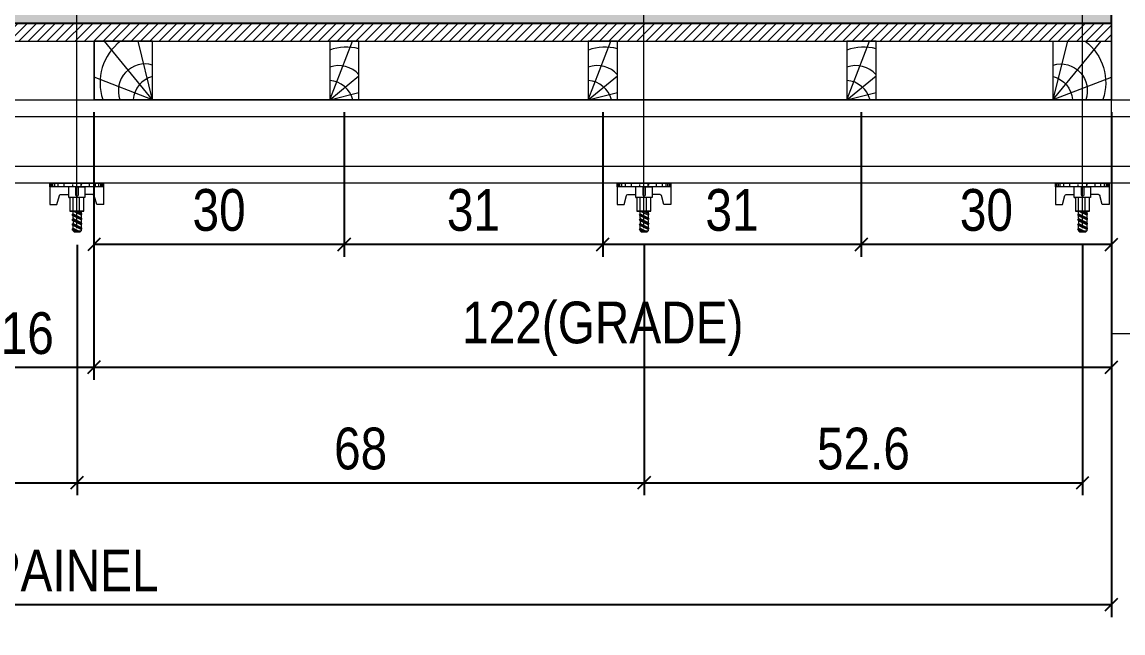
# Model space of a CAD drawing. Extents: x 14400 to 27878, y -21631 to 6985.
# Drawn here: x 23228.5 to 23492.5, y -763.4 to -616.9 of the extents above; entities that cross this region are included whole.
import ezdxf

# ---------------------------------------------------------------- set-up
doc = ezdxf.new("R2010")
doc.units = 0
doc.layers.add('CHAPA', color=1, linetype='Continuous')
doc.layers.add('COTA', color=241, linetype='Continuous')
for name, color, linetype, lineweight in [('Hachura', 251, 'Continuous', 9), ('Madeira', 126, 'Continuous', 18), ('Perfil Metálico', 224, 'Continuous', 18)]:
    doc.layers.add(name, color=color, linetype=linetype, lineweight=lineweight)
doc.styles.add('COTA TECNICA 2X', font='techl___.ttf', dxfattribs={"height": 10})
doc.dimstyles.new('SECAO PILAR', dxfattribs={"dimtxt": 10, "dimasz": 3, "dimexe": 3, "dimexo": 3, "dimgap": 3, "dimtad": 1, "dimdec": 1, "dimlfac": 0.5, "dimzin": 12, "dimdsep": 46, "dimtxsty": 'COTA TECNICA 2X', "dimblk1": 'OBLIQUE', "dimblk2": 'OBLIQUE', "dimsah": 1, "dimcen": 0.9, "dimclrd": 256, "dimclre": 256, "dimclrt": 256, "dimadec": 1, "dimazin": 3, "dimtfac": 1, "dimtdec": 1, "dimtmove": 0, "dimatfit": 3, "dimfxl": 1, "dimtolj": 1, "dimtzin": 12, "dimarcsym": 0})

# ---------------------------------------------------------------- blocks, each defined once
blk = doc.blocks.new('PONTALETE')
at = {"layer": 'Madeira'}
for q in [(2.71, 7), (7, 5.76), (7, 1.74)]:
    blk.add_line((0, 0), q, dxfattribs=at)
blk.add_lwpolyline([(0, 0), (7, 0), (7, 7), (0, 7)], close=True, dxfattribs=at)
for centre, radius, start, end in [((2.04, 0.06), 6.23, 37.2818, 109.0913), ((1.09, 0.9), 3.19, 343.603, 109.9847), ((-0.21, -0.78), 3.09, 14.6322, 86.0383)]:
    blk.add_arc(centre, radius, start, end, dxfattribs=at)
blk = doc.blocks.new('MEIO PONTALETE')
at = {"layer": 'Madeira'}
for q in [(2.71, 7), (3.5, 2.88), (3.5, 0.87)]:
    blk.add_line((0, 0), q, dxfattribs=at)
blk.add_lwpolyline([(0, 0), (3.5, 0), (3.5, 7), (0, 7)], close=True, dxfattribs=at)
for centre, radius, start, end in [((2.04, 0.06), 6.23, 76.4499, 109.0913), ((1.09, 0.9), 3.19, 40.9063, 109.9847), ((-0.21, -0.78), 3.09, 14.6322, 86.0383)]:
    blk.add_arc(centre, radius, start, end, dxfattribs=at)
blk = doc.blocks.new('_Oblique')
at = {"color": 0, "linetype": 'ByBlock', "lineweight": -2}
blk.add_line((-0.5, -0.5), (0.5, 0.5), dxfattribs=at)
blk = doc.blocks.new('*D199')
at = {"layer": 'COTA', "lineweight": -2, "transparency": 16777216}
for p, q in [((23429.73, -638.55), (23429.73, -673.26)), ((23489.73, -638.56), (23489.73, -673.26)), ((23489.73, -670.26), (23429.73, -670.26))]:
    blk.add_line(p, q, dxfattribs=at)
at = {"layer": 'Defpoints', "color": 0, "transparency": 16777216}
for p in [(23429.73, -635.55), (23489.73, -635.56), (23429.73, -670.26)]:
    blk.add_point(p, dxfattribs=at)
at = {"layer": 'COTA', "lineweight": -2, "transparency": 16777216, "xscale": 3, "yscale": 3, "zscale": 3, "rotation": 180}
blk.add_blockref('_Oblique', (23429.73, -670.26), dxfattribs=at)
at = {"layer": 'COTA', "lineweight": -2, "transparency": 16777216, "xscale": 3, "yscale": 3, "zscale": 3}
blk.add_blockref('_Oblique', (23489.73, -670.26), dxfattribs=at)
at = {"layer": 'COTA', "transparency": 16777216, "insert": (23459.73, -662.05), "char_height": 10, "attachment_point": 5, "style": 'COTA TECNICA 2X'}
blk.add_mtext('\\A1;30', dxfattribs=at)
blk = doc.blocks.new('*D200')
at = {"layer": 'COTA', "lineweight": -2, "transparency": 16777216}
for p, q in [((23245.74, -638.54), (23245.74, -702.68)), ((23489.73, -638.56), (23489.73, -702.68)), ((23245.74, -699.68), (23489.73, -699.68))]:
    blk.add_line(p, q, dxfattribs=at)
at = {"layer": 'Defpoints', "color": 0, "transparency": 16777216}
for p in [(23245.74, -635.54), (23489.73, -635.56), (23489.73, -699.68)]:
    blk.add_point(p, dxfattribs=at)
at = {"layer": 'COTA', "lineweight": -2, "transparency": 16777216, "xscale": 3, "yscale": 3, "zscale": 3, "rotation": 180}
blk.add_blockref('_Oblique', (23245.74, -699.68), dxfattribs=at)
at = {"layer": 'COTA', "lineweight": -2, "transparency": 16777216, "xscale": 3, "yscale": 3, "zscale": 3}
blk.add_blockref('_Oblique', (23489.73, -699.68), dxfattribs=at)
at = {"layer": 'COTA', "transparency": 16777216, "insert": (23367.74, -690.46), "char_height": 10, "attachment_point": 5, "style": 'COTA TECNICA 2X'}
blk.add_mtext('\\A1;122(GRADE)', dxfattribs=at)
blk = doc.blocks.new('*D201')
at = {"layer": 'COTA', "lineweight": -2, "transparency": 16777216}
for p, q in [((23367.73, -638.55), (23367.73, -673.26)), ((23429.73, -638.55), (23429.73, -673.26)), ((23429.73, -670.26), (23367.73, -670.26))]:
    blk.add_line(p, q, dxfattribs=at)
at = {"layer": 'Defpoints', "color": 0, "transparency": 16777216}
for p in [(23367.73, -635.55), (23429.73, -635.55), (23367.73, -670.26)]:
    blk.add_point(p, dxfattribs=at)
at = {"layer": 'COTA', "lineweight": -2, "transparency": 16777216, "xscale": 3, "yscale": 3, "zscale": 3, "rotation": 180}
blk.add_blockref('_Oblique', (23367.73, -670.26), dxfattribs=at)
at = {"layer": 'COTA', "lineweight": -2, "transparency": 16777216, "xscale": 3, "yscale": 3, "zscale": 3}
blk.add_blockref('_Oblique', (23429.73, -670.26), dxfattribs=at)
at = {"layer": 'COTA', "transparency": 16777216, "insert": (23398.73, -662.05), "char_height": 10, "attachment_point": 5, "style": 'COTA TECNICA 2X'}
blk.add_mtext('\\A1;31', dxfattribs=at)
blk = doc.blocks.new('*D202')
at = {"layer": 'COTA', "lineweight": -2, "transparency": 16777216}
for p, q in [((23305.73, -638.55), (23305.73, -673.26)), ((23367.73, -638.55), (23367.73, -673.26)), ((23367.73, -670.26), (23305.73, -670.26))]:
    blk.add_line(p, q, dxfattribs=at)
at = {"layer": 'Defpoints', "color": 0, "transparency": 16777216}
for p in [(23305.73, -635.55), (23367.73, -635.55), (23305.73, -670.26)]:
    blk.add_point(p, dxfattribs=at)
at = {"layer": 'COTA', "lineweight": -2, "transparency": 16777216, "xscale": 3, "yscale": 3, "zscale": 3, "rotation": 180}
blk.add_blockref('_Oblique', (23305.73, -670.26), dxfattribs=at)
at = {"layer": 'COTA', "lineweight": -2, "transparency": 16777216, "xscale": 3, "yscale": 3, "zscale": 3}
blk.add_blockref('_Oblique', (23367.73, -670.26), dxfattribs=at)
at = {"layer": 'COTA', "transparency": 16777216, "insert": (23336.73, -662.05), "char_height": 10, "attachment_point": 5, "style": 'COTA TECNICA 2X'}
blk.add_mtext('\\A1;31', dxfattribs=at)
blk = doc.blocks.new('*D203')
at = {"layer": 'COTA', "lineweight": -2, "transparency": 16777216}
for p, q in [((23245.74, -638.55), (23245.74, -673.26)), ((23305.73, -638.55), (23305.73, -673.26)), ((23305.73, -670.26), (23245.74, -670.26))]:
    blk.add_line(p, q, dxfattribs=at)
at = {"layer": 'Defpoints', "color": 0, "transparency": 16777216}
for p in [(23245.74, -635.55), (23305.73, -635.55), (23245.74, -670.26)]:
    blk.add_point(p, dxfattribs=at)
at = {"layer": 'COTA', "lineweight": -2, "transparency": 16777216, "xscale": 3, "yscale": 3, "zscale": 3, "rotation": 180}
blk.add_blockref('_Oblique', (23245.74, -670.26), dxfattribs=at)
at = {"layer": 'COTA', "lineweight": -2, "transparency": 16777216, "xscale": 3, "yscale": 3, "zscale": 3}
blk.add_blockref('_Oblique', (23305.73, -670.26), dxfattribs=at)
at = {"layer": 'COTA', "transparency": 16777216, "insert": (23275.74, -662.05), "char_height": 10, "attachment_point": 5, "style": 'COTA TECNICA 2X'}
blk.add_mtext('\\A1;30', dxfattribs=at)
blk = doc.blocks.new('*D209')
at = {"layer": 'COTA', "lineweight": -2, "transparency": 16777216}
for p, q in [((23213.75, -638.55), (23213.75, -702.68)), ((23245.74, -638.55), (23245.74, -702.68)), ((23213.75, -699.68), (23245.74, -699.68))]:
    blk.add_line(p, q, dxfattribs=at)
at = {"layer": 'Defpoints', "color": 0, "transparency": 16777216}
for p in [(23213.75, -635.55), (23245.74, -635.55), (23245.74, -699.68)]:
    blk.add_point(p, dxfattribs=at)
at = {"layer": 'COTA', "lineweight": -2, "transparency": 16777216, "xscale": 3, "yscale": 3, "zscale": 3, "rotation": 180}
blk.add_blockref('_Oblique', (23213.75, -699.68), dxfattribs=at)
at = {"layer": 'COTA', "lineweight": -2, "transparency": 16777216, "xscale": 3, "yscale": 3, "zscale": 3}
blk.add_blockref('_Oblique', (23245.74, -699.68), dxfattribs=at)
at = {"layer": 'COTA', "transparency": 16777216, "insert": (23229.74, -691.58), "char_height": 10, "attachment_point": 5, "style": 'COTA TECNICA 2X'}
blk.add_mtext('\\A1;16', dxfattribs=at)
blk = doc.blocks.new('*D211')
at = {"layer": 'COTA', "lineweight": -2, "transparency": 16777216}
for p, q in [((22969.67, -638.6), (22969.67, -759.59)), ((23489.73, -692.55), (23489.73, -759.59)), ((22969.67, -756.59), (23489.73, -756.59))]:
    blk.add_line(p, q, dxfattribs=at)
at = {"layer": 'Defpoints', "color": 0, "transparency": 16777216}
for p in [(22969.67, -635.6), (23489.73, -689.55), (23489.73, -756.59)]:
    blk.add_point(p, dxfattribs=at)
at = {"layer": 'COTA', "lineweight": -2, "transparency": 16777216, "xscale": 3, "yscale": 3, "zscale": 3, "rotation": 180}
blk.add_blockref('_Oblique', (22969.67, -756.59), dxfattribs=at)
at = {"layer": 'COTA', "lineweight": -2, "transparency": 16777216, "xscale": 3, "yscale": 3, "zscale": 3}
blk.add_blockref('_Oblique', (23489.73, -756.59), dxfattribs=at)
at = {"layer": 'COTA', "transparency": 16777216, "insert": (23229.7, -748.49), "char_height": 10, "attachment_point": 5, "style": 'COTA TECNICA 2X'}
blk.add_mtext('\\A1;260 PAINEL', dxfattribs=at)
blk = doc.blocks.new('C')
at = {"layer": 'Hachura', "color": 0}
for p, q in [((0, 3.22), (0, -3.22)), ((0.45, 3.22), (0, 3.22)), ((0.46, 3.16), (0, 3.16)), ((0.46, 3.05), (0, 3.05)), ((0.46, 2.88), (0, 2.88)), ((0, 2.75), (0, -1.16)), ((0.46, 2.65), (0, 2.65)), ((0.45, -3.23), (0.45, 3.22)), ((0.45, 3.22), (2.58, 3.22)), ((2.58, 3.22), (2.58, 2.39)), ((0.46, 2.23), (0, 2.23)), ((0.46, 1.51), (0, 1.51)), ((1.35, 1.94), (1.35, 0.96)), ((2.58, 2.39), (1.47, 2.09)), ((0.39, 0.49), (0.17, 0.49)), ((1.74, 0.97), (0.45, 0.97)), ((1.45, 0.1), (0.45, 0.1)), ((1.74, -0.97), (1.74, 0.97)), ((1.74, 0.97), (1.74, 0.84)), ((1.74, 0.97), (1.74, 0.84)), ((1.74, 0.84), (3.35, 0.84)), ((3.35, 0.45), (1.74, 0.45)), ((3.32, 0.84), (3.32, -0.84)), ((3.35, 0.84), (3.35, -0.84)), ((3.68, 0.45), (3.35, 0.45)), ((3.84, -0.52), (3.35, 0.45)), ((3.35, 0.06), (3.67, -0.57)), ((3.68, 0.45), (4.16, -0.52)), ((3.72, 0.5), (4.25, -0.57)), ((4.37, -0.55), (3.83, 0.53)), ((4.15, 0.45), (3.93, 0.45)), ((4.42, -0.52), (3.93, 0.45)), ((4.15, 0.45), (4.26, 0.45)), ((4.26, 0.45), (4.74, -0.52)), ((4.3, 0.5), (4.83, -0.57)), ((4.95, -0.55), (4.41, 0.53)), ((4.51, 0.45), (4.84, 0.45)), ((5, -0.52), (4.51, 0.45)), ((4.84, 0.45), (5.32, -0.52)), ((4.88, 0.5), (5.41, -0.57)), ((5.53, -0.55), (4.99, 0.53)), ((5.58, -0.52), (5.09, 0.45)), ((5.42, 0.45), (5.09, 0.45)), ((5.58, -0.52), (5.09, 0.45)), ((5.42, 0.45), (5.74, -0.19)), ((5.46, 0.5), (5.74, -0.07)), ((5.74, 0.19), (5.57, 0.53)), ((5.74, 0.32), (5.68, 0.45)), ((5.68, 0.45), (5.74, 0.45)), ((5.74, 0.45), (5.9, 0.29)), ((5.74, 0.45), (5.74, -0.52)), ((5.9, -0.36), (5.9, 0.29)), ((0.45, 0), (0, 0)), ((0.08, -0.48), (0.29, -0.48)), ((0.29, -0.48), (0.4, -0.48)), ((0.45, 0), (0.45, -0.97)), ((0.45, -0.16), (1.45, -0.16)), ((0.45, -0.65), (0.45, -0.32)), ((0.45, -3.23), (0.45, -0.65)), ((0.45, -0.97), (1.74, -0.97)), ((1.35, -1.94), (1.35, -0.97)), ((3.35, -0.32), (1.74, -0.32)), ((3.35, -0.84), (1.74, -0.84)), ((3.35, -0.07), (3.58, -0.52)), ((3.35, -0.52), (3.58, -0.52)), ((3.84, -0.52), (4.16, -0.52)), ((4.42, -0.52), (4.74, -0.52)), ((4.63, -0.52), (4.74, -0.52)), ((5, -0.52), (5.32, -0.52)), ((5.58, -0.52), (5.74, -0.52)), ((5.74, -0.52), (5.9, -0.36)), ((5.74, -0.52), (5.74, -0.52)), ((0.46, -1.52), (0, -1.52)), ((0.46, -2.23), (0, -2.23)), ((2.58, -2.39), (1.47, -2.1)), ((2.58, -3.23), (2.58, -2.39)), ((0.46, -2.65), (0, -2.65)), ((0.46, -2.88), (0, -2.88)), ((0.46, -3.05), (0, -3.05)), ((0.46, -3.16), (0, -3.16)), ((0, -3.22), (2.57, -3.22))]:
    blk.add_line(p, q, dxfattribs=at)
for centre, radius, start, end in [((1.52, 1.94), 0.161, 104.7436, 180), ((1.44, -0.03), 0.129, 272.695, 87.305), ((3.81, 0.39), 0.143, 25.5688, 154.4312), ((4.39, 0.39), 0.143, 25.5688, 154.4312), ((4.97, 0.39), 0.143, 25.5688, 154.4312), ((5.55, 0.39), 0.143, 25.5688, 154.4312), ((0.17, -0.37), 0.174, 221.744, 317.8592), ((3.71, -0.4), 0.174, 222.1408, 318.256), ((4.29, -0.4), 0.174, 222.1408, 318.256), ((4.87, -0.4), 0.174, 222.1408, 318.256), ((5.45, -0.4), 0.174, 222.1408, 318.256), ((5.61, -0.4), 0.174, 317.8592, 318.256), ((1.52, -1.94), 0.161, 180, 255.2564)]:
    blk.add_arc(centre, radius, start, end, dxfattribs=at)
blk = doc.blocks.new('*D234')
at = {"layer": 'COTA', "lineweight": -2, "transparency": 16777216}
for p, q in [((23105.68, -670.35), (23105.68, -730.37)), ((23241.68, -670.35), (23241.68, -730.37)), ((23105.68, -727.37), (23241.68, -727.37))]:
    blk.add_line(p, q, dxfattribs=at)
at = {"layer": 'Defpoints', "color": 0, "transparency": 16777216}
for p in [(23105.68, -667.35), (23241.68, -667.35), (23241.68, -727.37)]:
    blk.add_point(p, dxfattribs=at)
at = {"layer": 'COTA', "lineweight": -2, "transparency": 16777216, "xscale": 3, "yscale": 3, "zscale": 3, "rotation": 180}
blk.add_blockref('_Oblique', (23105.68, -727.37), dxfattribs=at)
at = {"layer": 'COTA', "lineweight": -2, "transparency": 16777216, "xscale": 3, "yscale": 3, "zscale": 3}
blk.add_blockref('_Oblique', (23241.68, -727.37), dxfattribs=at)
at = {"layer": 'COTA', "transparency": 16777216, "insert": (23173.68, -719.24), "char_height": 10, "attachment_point": 5, "style": 'COTA TECNICA 2X'}
blk.add_mtext('\\A1;68', dxfattribs=at)
blk = doc.blocks.new('*D235')
at = {"layer": 'COTA', "lineweight": -2, "transparency": 16777216}
for p, q in [((23241.68, -670.35), (23241.68, -730.37)), ((23377.68, -670.35), (23377.68, -730.37)), ((23241.68, -727.37), (23377.68, -727.37))]:
    blk.add_line(p, q, dxfattribs=at)
at = {"layer": 'Defpoints', "color": 0, "transparency": 16777216}
for p in [(23241.68, -667.35), (23377.68, -667.35), (23377.68, -727.37)]:
    blk.add_point(p, dxfattribs=at)
at = {"layer": 'COTA', "lineweight": -2, "transparency": 16777216, "xscale": 3, "yscale": 3, "zscale": 3, "rotation": 180}
blk.add_blockref('_Oblique', (23241.68, -727.37), dxfattribs=at)
at = {"layer": 'COTA', "lineweight": -2, "transparency": 16777216, "xscale": 3, "yscale": 3, "zscale": 3}
blk.add_blockref('_Oblique', (23377.68, -727.37), dxfattribs=at)
at = {"layer": 'COTA', "transparency": 16777216, "insert": (23309.68, -719.24), "char_height": 10, "attachment_point": 5, "style": 'COTA TECNICA 2X'}
blk.add_mtext('\\A1;68', dxfattribs=at)
blk = doc.blocks.new('*D236')
at = {"layer": 'COTA', "lineweight": -2, "transparency": 16777216}
for p, q in [((23377.68, -670.35), (23377.68, -730.37)), ((23482.81, -670.35), (23482.81, -730.37)), ((23377.68, -727.37), (23482.81, -727.37))]:
    blk.add_line(p, q, dxfattribs=at)
at = {"layer": 'Defpoints', "color": 0, "transparency": 16777216}
for p in [(23377.68, -667.35), (23482.81, -667.35), (23482.81, -727.37)]:
    blk.add_point(p, dxfattribs=at)
at = {"layer": 'COTA', "lineweight": -2, "transparency": 16777216, "xscale": 3, "yscale": 3, "zscale": 3, "rotation": 180}
blk.add_blockref('_Oblique', (23377.68, -727.37), dxfattribs=at)
at = {"layer": 'COTA', "lineweight": -2, "transparency": 16777216, "xscale": 3, "yscale": 3, "zscale": 3}
blk.add_blockref('_Oblique', (23482.81, -727.37), dxfattribs=at)
at = {"layer": 'COTA', "transparency": 16777216, "insert": (23430.25, -719.26), "char_height": 10, "attachment_point": 5, "style": 'COTA TECNICA 2X'}
blk.add_mtext('\\A1;52.6', dxfattribs=at)

msp = doc.modelspace()

# ---------------------------------------------------------------- hatches: boundary and pattern name
at = {"layer": 'Hachura'}
h = msp.add_hatch(color=256, dxfattribs=at)
h.dxf.hatch_style = 1
h.paths.add_polyline_path([(23489.768, -617.207), (23489.768, -613.607), (22969.768, -613.607), (22969.768, -617.207)])
h = msp.add_hatch(dxfattribs=at)
h.set_pattern_fill('ANSI31', color=256, scale=0.5, angle=360, style=0)
h.set_pattern_definition([(45, (30134.5136, 773.63), (-1.122532, 1.122532), [])])
h.paths.add_polyline_path([(23489.768, -617.218), (23489.768, -621.597), (22969.768, -621.629), (22969.768, -617.207)])

# ---------------------------------------------------------------- linework, layer by layer
at = {"layer": 'CHAPA'}
msp.add_lwpolyline([(23489.768, -613.607), (22969.768, -613.607), (22969.768, -617.207), (23489.768, -617.207)], close=True, dxfattribs=at)
at = {"layer": 'Hachura'}
for p, q in [((23241.617, -666.35), (23241.625, -526.465)), ((23377.617, -666.35), (23377.625, -526.465)), ((23482.746, -666.35), (23482.75, -583.73))]:
    msp.add_line(p, q, dxfattribs=at)
msp.add_lwpolyline([(22969.768, -617.207), (23489.768, -617.207), (23489.768, -621.607), (22969.768, -621.607)], close=True, dxfattribs=at)
at = {"layer": 'Madeira'}
msp.add_lwpolyline([(23245.76, -635.549), (23245.775, -621.549), (23489.768, -621.551), (23489.753, -635.551)], close=True, dxfattribs=at)
at = {"layer": 'Perfil Metálico'}
for points in [[(23489.731, -61.666), (23509.731, -61.666), (23509.745, -691.658), (23489.745, -691.658)], [(22919.553, -655.549), (22919.553, -635.549), (23553.179, -635.549), (23553.179, -655.549)]]:
    msp.add_lwpolyline(points, close=True, dxfattribs=at)
for points in [[(22919.553, -639.549), (23553.179, -639.549)], [(23553.179, -651.549), (22919.553, -651.549)]]:
    msp.add_lwpolyline(points, dxfattribs=at)

# ---------------------------------------------------------------- block references
at = {"layer": 'Hachura', "linetype": 'Continuous', "xscale": -2, "yscale": 2, "zscale": 2, "rotation": 90}
for p in [(23241.617, -655.549), (23377.617, -655.549), (23482.745, -655.549)]:
    msp.add_blockref('C', p, dxfattribs=at)
at = {"layer": 'Madeira'}
for name, p, xscale, yscale, zscale, rotation in [('PONTALETE', (23259.76, -635.555), 2, 2, 2, 89.93708930310329), ('MEIO PONTALETE', (23302.26, -635.547), 1.999999997962732, 1.999999997962732, 1.999999997962732, 359.9370893031033), ('MEIO PONTALETE', (23364.26, -635.547), 1.999999997962732, 1.999999997962732, 1.999999997962732, 359.9370893031033), ('MEIO PONTALETE', (23426.26, -635.547), 1.999999997962732, 1.999999997962732, 1.999999997962732, 359.9370893031033), ('PONTALETE', (23475.753, -635.536), -2, 2, 2, 269.9370893031033)]:
    msp.add_blockref(name, p, dxfattribs=dict(at, xscale=xscale, yscale=yscale, zscale=zscale, rotation=rotation))

# ---------------------------------------------------------------- dimensions: what is measured, and where the dimension line sits
at = {"layer": 'COTA'}
dim = msp.add_linear_dim(base=(23489.731, -756.592), p1=(22969.674, -635.605), p2=(23489.731, -689.549), text='<> PAINEL', dimstyle='SECAO PILAR', dxfattribs=at)
dim.commit()
dim.dimension.update_dxf_attribs({"geometry": '*D211', "text_midpoint": (23229.702, -748.489)})
for base, p1, p2, picture, middle in [((23245.739, -699.683), (23213.746, -635.549), (23245.739, -635.549), '*D209', (23229.743, -691.581)), ((23241.685, -727.369), (23105.685, -667.35), (23241.685, -667.35), '*D234', (23173.685, -719.245))]:
    dim = msp.add_linear_dim(base=base, p1=p1, p2=p2, dimstyle='SECAO PILAR', dxfattribs=at)
    dim.commit()
    dim.dimension.update_dxf_attribs({"geometry": picture, "text_midpoint": middle})
dim = msp.add_linear_dim(base=(23489.732, -699.683), p1=(23245.739, -635.536), p2=(23489.732, -635.561), angle=180, text='<>(GRADE)', dimstyle='SECAO PILAR', dxfattribs=at)
dim.commit()
dim.dimension.update_dxf_attribs({"geometry": '*D200', "text_midpoint": (23367.736, -690.462)})
for base, p1, p2, picture, middle in [((23245.739, -670.265), (23305.732, -635.549), (23245.739, -635.549), '*D203', (23275.736, -662.045)), ((23305.732, -670.265), (23367.732, -635.549), (23305.732, -635.549), '*D202', (23336.732, -662.045)), ((23367.732, -670.265), (23429.732, -635.549), (23367.732, -635.549), '*D201', (23398.732, -662.045)), ((23429.732, -670.265), (23489.732, -635.561), (23429.732, -635.549), '*D199', (23459.732, -662.045))]:
    dim = msp.add_linear_dim(base=base, p1=p1, p2=p2, angle=180, dimstyle='SECAO PILAR', dxfattribs=at)
    dim.commit()
    dim.dimension.update_dxf_attribs({"geometry": picture, "text_midpoint": middle})
for base, p1, p2, picture, middle in [((23377.685, -727.369), (23241.685, -667.35), (23377.685, -667.35), '*D235', (23309.685, -719.245)), ((23482.814, -727.369), (23377.685, -667.35), (23482.814, -667.35), '*D236', (23430.249, -719.259))]:
    dim = msp.add_linear_dim(base=base, p1=p1, p2=p2, dimstyle='SECAO PILAR', override={"dimtmove": 1}, dxfattribs=at)
    dim.commit()
    dim.dimension.update_dxf_attribs({"geometry": picture, "text_midpoint": middle})

doc.saveas('drawing.dxf')
